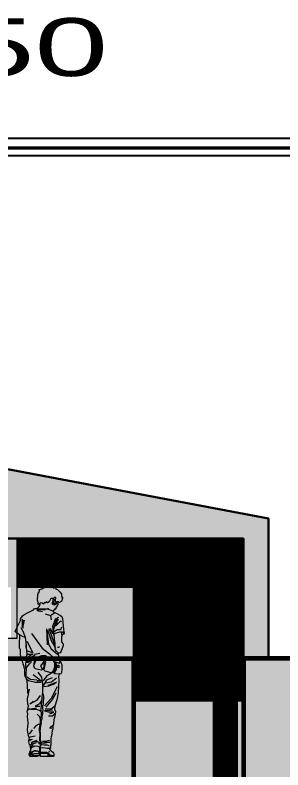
# Model space of a CAD drawing. Header units: millimetres. Extents: x 1555 to 3397, y 790 to 1592.
# Drawn here: x 1759.64 to 1762.32, y 808.36 to 815.91 of the extents above; entities that cross this region are included whole.
import ezdxf
from ezdxf.enums import TextEntityAlignment as Align

# ---------------------------------------------------------------- set-up
doc = ezdxf.new("R2010")
doc.units = ezdxf.units.MM
doc.layers.get('0').update_dxf_attribs({"lineweight": 5})
for name, color, linetype, lineweight in [('____', 7, 'Continuous', 9), ('MARCO DE MENBRETE', 252, 'Continuous', 25), ('MURO ELEV', 7, 'Continuous', 20), ('MURO ELEV 01', 251, 'Continuous', 30), ('MURO ELEV 02', 7, 'Continuous', 60), ('SOMBRA', 7, 'Continuous', 9), ('sombras', 250, 'Continuous', 0), ('Tex', 251, 'Continuous', 9), ('valoriza', 147, 'Continuous', 9)]:
    doc.layers.add(name, color=color, linetype=linetype, lineweight=lineweight)
doc.layers.add('LOGO', color=7, linetype='Continuous')
doc.layers.add('MARCO  LOGITO LM', color=7, linetype='Continuous', lineweight=25, true_color=0x5b584a)
doc.layers.add('RELLENO DE MURO CORTE', color=7, linetype='Continuous', lineweight=5, true_color=0x5b605f)
doc.styles.add('TEXTO AMBIENTES', font='', dxfattribs={"width": 1.75, "height": 0.2})
doc.styles.get('TEXTO AMBIENTES').set_extended_font_data('Gulim')
pattern_1 = [(90, (-0.170873, -2.846504), (-0.011, 7e-19), [])]

# ---------------------------------------------------------------- blocks, each defined once
blk = doc.blocks.new('jovenanaranjado')
at = {"true_color": 0x2d3339}
blk.add_hatch(color=250, dxfattribs=at).paths.add_polyline_path([(0.1496, 1.6013), (0.1568, 1.6057), (0.1532, 1.6122), (0.1532, 1.6208), (0.1482, 1.6323), (0.151, 1.6388), (0.1417, 1.641), (0.141, 1.6533), (0.1381, 1.659), (0.1417, 1.6706), (0.1309, 1.6706), (0.128, 1.6742), (0.1121, 1.6778), (0.1042, 1.6871), (0.0905, 1.6871), (0.0883, 1.6958), (0.0789, 1.6943), (0.0717, 1.6994), (0.0429, 1.6972), (0.0299, 1.6994), (0.0213, 1.6915), (0.0112, 1.6965), (0.0047, 1.6958), (-0.0032, 1.6843), (-0.009, 1.6871), (-0.0198, 1.6936), (-0.0263, 1.6843), (-0.0278, 1.6734), (-0.0443, 1.6698), (-0.0523, 1.6626), (-0.0638, 1.6504), (-0.0717, 1.6453), (-0.0717, 1.6367), (-0.084, 1.6309), (-0.084, 1.6186), (-0.0818, 1.6093), (-0.0869, 1.597), (-0.0948, 1.5905), (-0.0912, 1.5804), (-0.0905, 1.5675), (-0.0854, 1.5602), (-0.0898, 1.5581), (-0.0811, 1.5523), (-0.071, 1.5437), (-0.0638, 1.5401), (-0.0552, 1.5372), (-0.0479, 1.5415), (-0.0552, 1.5472), (-0.0341, 1.5472), (-0.0341, 1.5352), (-0.0272, 1.5232), (-0.0141, 1.5157), (-0.0061, 1.5232), (-0.0174, 1.5352), (-0.0221, 1.5472), (-0.0221, 1.5692), (-0.0261, 1.5812), (-0.0261, 1.5912), (-0.0161, 1.5932), (-0.0041, 1.5812), (0.0159, 1.5812), (0.0259, 1.5732), (0.0409, 1.5472), (0.0559, 1.5385), (0.0699, 1.5466), (0.0739, 1.5372), (0.0919, 1.5372), (0.0979, 1.5252), (0.1107, 1.536), (0.1287, 1.538), (0.1359, 1.5292), (0.1345, 1.5184), (0.1417, 1.5199), (0.151, 1.5235), (0.1496, 1.5321), (0.146, 1.5422), (0.1561, 1.5465), (0.1532, 1.5545), (0.1568, 1.5638), (0.1568, 1.579), (0.1568, 1.5891)])
at = {"true_color": 0xec9c5f}
h = blk.add_hatch(color=33, dxfattribs=at)
h.paths.add_polyline_path([(0.1345, 1.5184), (0.1359, 1.5292), (0.1287, 1.538), (0.1107, 1.536), (0.0979, 1.5252), (0.0919, 1.5372), (0.0739, 1.5372), (0.0699, 1.5466), (0.0559, 1.5385), (0.0409, 1.5472), (0.0259, 1.5732), (0.0159, 1.5812), (-0.0041, 1.5812), (-0.0161, 1.5932), (-0.0261, 1.5912), (-0.0261, 1.5812), (-0.0221, 1.5692), (-0.0221, 1.5472), (-0.0174, 1.5352), (-0.0061, 1.5232), (-0.0141, 1.5157), (-0.0272, 1.5232), (-0.0341, 1.5352), (-0.0341, 1.5472), (-0.0552, 1.5472), (-0.0479, 1.5415), (-0.0472, 1.5343), (-0.0458, 1.517), (-0.0429, 1.5119), (-0.0386, 1.5091), (-0.0306, 1.4961), (-0.0228, 1.4825), (-0.0155, 1.4744), (-0.0105, 1.4701), (-0.0076, 1.4651), (-0.0054, 1.4615), (-0.0011, 1.4586), (0.0025, 1.4579), (0.0054, 1.4535), (0.0539, 1.4752), (0.0879, 1.4752), (0.1519, 1.4752), (0.1677, 1.4768), (0.1597, 1.4802), (0.1496, 1.491), (0.1402, 1.5026)])
h.paths.add_polyline_path([(-0.0228, 1.4825), (-0.0306, 1.4961), (-0.0278, 1.4853), (-0.0249, 1.4766), (-0.0191, 1.4723), (-0.0155, 1.4744)], flags=17)
h = blk.add_hatch(color=30)
h.paths.add_polyline_path([(-0.0851, 1.2441), (-0.0923, 1.2441), (-0.1092, 1.2344), (-0.1027, 1.225), (-0.0923, 1.2178), (-0.0851, 1.2131)], flags=17)
h.paths.add_polyline_path([(0.3767, 1.261), (0.3637, 1.2884), (0.3486, 1.3223), (0.3284, 1.3612), (0.3263, 1.3771), (0.319, 1.3915), (0.3075, 1.4074), (0.2945, 1.4175), (0.2505, 1.4406), (0.1979, 1.4672), (0.1887, 1.4802), (0.1597, 1.4802), (0.1677, 1.4768), (0.1519, 1.4752), (0.0879, 1.4752), (0.0539, 1.4752), (0.0054, 1.4535), (0.0055, 1.4527), (0.0036, 1.4517), (-0.0296, 1.4344), (-0.0717, 1.4128), (-0.0865, 1.402), (-0.0934, 1.3811), (-0.0973, 1.3411), (-0.1045, 1.2718), (-0.1078, 1.2502), (-0.1092, 1.2344), (-0.0923, 1.2441), (-0.0621, 1.2441), (-0.0181, 1.2312), (-0.0091, 1.2245), (-0.0141, 1.1752), (-0.0184, 1.132), (-0.0205, 1.088), (-0.0234, 1.0685), (-0.0335, 1.0534), (-0.0494, 1.0375), (-0.0512, 1.0213), (-0.057, 0.9917), (-0.058, 0.9687), (-0.0634, 0.9557), (-0.0714, 0.951), (-0.0637, 0.9332), (-0.0481, 0.9392), (-0.0221, 0.9492), (-0.0041, 0.9492), (-0.0021, 0.9612), (0.0079, 0.9672), (0.0339, 0.9672), (0.0319, 0.9812), (0.0399, 0.9872), (0.0779, 1.0091), (0.1159, 1.0091), (0.1539, 0.9952), (0.1679, 0.9912), (0.1739, 0.9792), (0.1859, 0.9732), (0.2199, 0.9612), (0.2199, 0.9452), (0.2359, 0.9292), (0.2699, 0.8852), (0.2779, 0.8892), (0.2779, 0.9312), (0.2719, 0.9532), (0.2784, 0.9652), (0.2784, 0.9872), (0.2664, 1.008), (0.2606, 1.0144), (0.2606, 1.0245), (0.2657, 1.0267), (0.2707, 1.0923), (0.2686, 1.1067), (0.2707, 1.1125), (0.2799, 1.1932), (0.3059, 1.2009), (0.3327, 1.217), (0.34, 1.2214), (0.3601, 1.2351), (0.3738, 1.2437), (0.381, 1.2517)])
h = blk.add_hatch(color=33, dxfattribs=at)
h.paths.add_polyline_path([(-0.0141, 1.1752), (-0.0091, 1.2245), (-0.0181, 1.2312), (-0.0621, 1.2441), (-0.0851, 1.2441), (-0.0851, 1.2131), (-0.0844, 1.1925), (-0.084, 1.1478), (-0.0912, 1.1377), (-0.0984, 1.1287), (-0.0984, 1.1096), (-0.0941, 1.0912), (-0.0811, 1.0566), (-0.0725, 1.0379), (-0.0616, 1.0346), (-0.0494, 1.0375), (-0.0335, 1.0534), (-0.0234, 1.0685), (-0.0205, 1.088), (-0.0184, 1.132)])
h.paths.add_polyline_path([(0.3385, 1.0981), (0.3363, 1.1406), (0.3349, 1.1933), (0.3327, 1.217), (0.3059, 1.2009), (0.2799, 1.1932), (0.2707, 1.1125), (0.2729, 1.1183), (0.2736, 1.1075), (0.2707, 1.0923), (0.2657, 1.0267), (0.2664, 1.008), (0.2784, 0.9872), (0.2784, 0.9652), (0.2719, 0.9532), (0.2779, 0.9312), (0.2779, 0.8892), (0.2699, 0.8852), (0.2739, 0.8192), (0.2751, 0.7989), (0.2794, 0.8025), (0.2852, 0.8162), (0.2852, 0.8356), (0.2837, 0.8623), (0.2859, 0.8782), (0.2895, 0.8847), (0.2909, 0.8962), (0.2996, 0.9279), (0.3068, 0.9553), (0.3126, 0.9697), (0.3219, 0.9885), (0.327, 1.0202), (0.3284, 1.0483), (0.3284, 1.0707), (0.3335, 1.0779), (0.3371, 1.0873)])
at = {"true_color": 0x6f674d}
h = blk.add_hatch(color=37, dxfattribs=at)
h.paths.add_polyline_path([(-0.0221, 0.9492), (-0.0481, 0.9392), (-0.0637, 0.9332), (-0.0714, 0.951), (-0.0757, 0.9413), (-0.0854, 0.9196), (-0.0854, 0.8742), (-0.084, 0.8403), (-0.0775, 0.827), (-0.0685, 0.8255), (-0.058, 0.827), (-0.0141, 0.8312), (-0.0119, 0.8432), (-0.0281, 0.8712), (-0.0281, 0.9232)])
h.paths.add_polyline_path([(-0.0455, 0.9152), (-0.0421, 0.8912), (-0.0561, 0.8892), (-0.0561, 0.9132)], flags=16)
h.paths.add_polyline_path([(0.0899, 0.9552), (0.0935, 0.9506), (0.0865, 0.9627), (0.0865, 0.9805), (0.0859, 0.9792), (0.0699, 0.9792), (0.0399, 0.9872), (0.0319, 0.9812), (0.0339, 0.9672), (0.0079, 0.9672), (-0.0021, 0.9612), (-0.0041, 0.9492), (-0.0131, 0.9492), (-0.0131, 0.8952), (0.0039, 0.8472), (0.0219, 0.8368), (0.0819, 0.8552), (0.0979, 0.8712), (0.0899, 0.9052)])
h.paths.add_polyline_path([(0.1399, 0.9992), (0.1539, 0.9952), (0.1159, 1.0091), (0.0779, 1.0091), (0.0399, 0.9872), (0.0699, 0.9792), (0.0859, 0.9792), (0.0919, 0.9912)])
h.paths.add_polyline_path([(0.1739, 0.9792), (0.1679, 0.9912), (0.1399, 0.9992), (0.0919, 0.9912), (0.0865, 0.9805), (0.0865, 0.9627), (0.0935, 0.9506), (0.1279, 0.9072), (0.1071, 0.8712), (0.1199, 0.8638), (0.1819, 0.8792), (0.1946, 0.9012), (0.1879, 0.9532)])
h.paths.add_polyline_path([(0.0899, 0.9552), (0.0899, 0.9052), (0.0939, 0.8882), (0.1071, 0.8712), (0.1279, 0.9072)], flags=17)
h.paths.add_polyline_path([(-0.0131, 0.9332), (-0.0221, 0.8912), (-0.0117, 0.8732), (-0.0027, 0.8378), (0.0088, 0.8444), (0.0039, 0.8472), (-0.0131, 0.8952)])
h.paths.add_polyline_path([(-0.0221, 0.9492), (-0.0281, 0.9232), (-0.0281, 0.8712), (-0.0119, 0.8432), (-0.0141, 0.8312), (-0.0027, 0.8378), (-0.0117, 0.8732), (-0.0221, 0.8912), (-0.0195, 0.9032)])
h.paths.add_polyline_path([(-0.0131, 0.9492), (-0.0221, 0.9492), (-0.0195, 0.9032), (-0.0131, 0.9332)], flags=17)
h.paths.add_polyline_path([(-0.0455, 0.9152), (-0.0561, 0.9132), (-0.0561, 0.8892), (-0.0421, 0.8912)], flags=16)
at = {"true_color": 0x032049}
h = blk.add_hatch(color=158, dxfattribs=at)
h.paths.add_polyline_path([(0.2423, 0.1666), (0.2109, 0.1712), (0.2433, 0.1593)], flags=17)
h.paths.add_polyline_path([(0.2293, 0.0999), (0.1988, 0.1174), (0.229, 0.0952)], flags=17)
h.paths.add_polyline_path([(0.1283, 0.2823), (0.1229, 0.3064), (0.1161, 0.3335), (0.1211, 0.3508), (0.1136, 0.3695), (0.1114, 0.3825), (0.1092, 0.3987), (0.1031, 0.4229), (0.1031, 0.4452), (0.1011, 0.468), (0.1024, 0.4798), (0.1056, 0.4924), (0.1071, 0.5058), (0.0991, 0.513), (0.0973, 0.5271), (0.0955, 0.602), (0.1009, 0.6244), (0.1081, 0.6305), (0.1114, 0.6237), (0.1164, 0.5472), (0.1193, 0.5148), (0.1222, 0.5), (0.1237, 0.4798), (0.1244, 0.4542), (0.1222, 0.4362), (0.1215, 0.4023), (0.1294, 0.3796), (0.1294, 0.35), (0.1345, 0.3194), (0.1381, 0.3021), (0.1399, 0.2823), (0.1399, 0.2588), (0.1363, 0.2448), (0.1352, 0.217), (0.1381, 0.1799), (0.1377, 0.1604), (0.131, 0.1484), (0.1301, 0.1319), (0.1312, 0.1103), (0.133, 0.0959), (0.1365, 0.0959), (0.151, 0.1024), (0.1842, 0.1053), (0.1972, 0.0988), (0.2181, 0.0908), (0.2246, 0.0822), (0.2282, 0.0829), (0.229, 0.0952), (0.1988, 0.1174), (0.2293, 0.0999), (0.2304, 0.1168), (0.2376, 0.1218), (0.2441, 0.1471), (0.2433, 0.1593), (0.2109, 0.1712), (0.2423, 0.1666), (0.2412, 0.1738), (0.239, 0.1867), (0.2419, 0.1903), (0.2441, 0.1968), (0.2491, 0.2105), (0.2549, 0.2444), (0.257, 0.2704), (0.2527, 0.2963), (0.2513, 0.3389), (0.2549, 0.3699), (0.2578, 0.3987), (0.2556, 0.4319), (0.2599, 0.4434), (0.2498, 0.4867), (0.2491, 0.5069), (0.2542, 0.5256), (0.2578, 0.571), (0.2549, 0.6013), (0.2491, 0.6157), (0.2484, 0.6323), (0.2527, 0.6424), (0.2578, 0.7095), (0.2614, 0.7563), (0.2671, 0.7736), (0.2751, 0.7931), (0.2751, 0.7989), (0.2739, 0.8192), (0.2699, 0.8852), (0.2359, 0.9292), (0.2199, 0.9452), (0.2199, 0.9612), (0.1859, 0.9732), (0.1739, 0.9792), (0.1879, 0.9532), (0.1946, 0.9012), (0.1819, 0.8792), (0.1199, 0.8638), (0.1071, 0.8712), (0.0939, 0.8882), (0.0979, 0.8712), (0.0819, 0.8552), (0.0219, 0.8368), (0.0088, 0.8444), (-0.0141, 0.8312), (-0.058, 0.827), (-0.0541, 0.8003), (-0.0548, 0.7664), (-0.0534, 0.7059), (-0.0479, 0.6384), (-0.0357, 0.5663), (-0.0155, 0.5058), (-0.0123, 0.4737), (-0.0238, 0.4521), (-0.0234, 0.4423), (-0.0198, 0.4333), (-0.0187, 0.4243), (-0.0126, 0.3897), (-0.0072, 0.3717), (-0.0022, 0.3252), (0.0036, 0.3003), (0.0054, 0.279), (0.0115, 0.2567), (0.0169, 0.2087), (0.022, 0.1965), (0.0227, 0.1766), (0.0227, 0.1377), (0.0245, 0.1208), (0.0272, 0.1098), (0.0272, 0.1018), (0.0297, 0.0978), (0.0272, 0.0817), (0.0404, 0.0818), (0.0573, 0.0808), (0.0797, 0.0829), (0.1035, 0.0872), (0.1294, 0.0851), (0.1312, 0.0912), (0.1233, 0.1157), (0.1204, 0.1164), (0.1179, 0.1301), (0.1211, 0.1446), (0.1251, 0.1575), (0.1291, 0.1669), (0.1258, 0.1752), (0.1258, 0.195), (0.1258, 0.243), (0.1294, 0.2498)])
at = {"true_color": 0x6f674d}
h = blk.add_hatch(color=37, dxfattribs=at)
h.paths.add_polyline_path([(0.1287, 0.036), (0.1114, 0.0339), (0.0638, 0.0339), (0.053, 0.0339), (0.0544, 0.0065), (0.0573, 0), (0.1262, 0), (0.1287, 0.0036)], flags=17)
h.paths.add_polyline_path([(0.1283, 0.0634), (0.1276, 0.0826), (0.1294, 0.0851), (0.1035, 0.0872), (0.0797, 0.0829), (0.0573, 0.0808), (0.0404, 0.0818), (0.0364, 0.0735), (0.0209, 0.0591), (0.0047, 0.0443), (-0.0043, 0.0342), (-0.0072, 0.0283), (-0.0072, 0.0188), (-0.0072, 0.0103), (-0.0065, 0.0068), (-0.0054, 0.0036), (0, 0), (0.0184, 0), (0.0364, 0.0087), (0.053, 0.0339), (0.0638, 0.0339), (0.1114, 0.0339), (0.1287, 0.036), (0.1262, 0.0397), (0.1276, 0.0487)])
h.paths.add_polyline_path([(0.053, 0.0339), (0.0364, 0.0087), (0.0184, 0), (0.0573, 0), (0.0544, 0.0065)], flags=17)
h.paths.add_polyline_path([(0.1893, 0.0303), (0.1727, 0.0303), (0.1482, 0.0303), (0.141, 0.0252), (0.1373, 0.0209), (0.1373, 0.0144), (0.1402, 0.0065), (0.1474, 0.0072), (0.1849, 0.0072), (0.208, 0.0079), (0.2015, 0.0195)])
h.paths.add_polyline_path([(0.1968, 0.0498), (0.1778, 0.0533), (0.1573, 0.0508), (0.1433, 0.0468), (0.1377, 0.0389), (0.1373, 0.0274), (0.1373, 0.0209), (0.141, 0.0252), (0.1482, 0.0303), (0.1727, 0.0303), (0.1893, 0.0303), (0.2015, 0.0195), (0.208, 0.0079), (0.2094, 0.0231), (0.2113, 0.0328), (0.2127, 0.0373), (0.2098, 0.0423)])
h.paths.add_polyline_path([(0.2246, 0.0822), (0.2181, 0.0908), (0.1972, 0.0988), (0.1842, 0.1053), (0.151, 0.1024), (0.1365, 0.0959), (0.1366, 0.0945), (0.1366, 0.0844), (0.1366, 0.0699), (0.1381, 0.0505), (0.1547, 0.0548), (0.1727, 0.0577), (0.1921, 0.0562), (0.2094, 0.049), (0.221, 0.0397), (0.2325, 0.0245), (0.2376, 0.0151), (0.241, 0.0238), (0.239, 0.036), (0.2347, 0.0433), (0.2253, 0.0598)])
h.paths.add_polyline_path([(0.2239, 0.0173), (0.2159, 0.026), (0.212, 0.0351), (0.2113, 0.0328), (0.2094, 0.0231), (0.208, 0.0079), (0.1849, 0.0072), (0.1474, 0.0072), (0.1597, 0), (0.2332, 0), (0.2347, 0.0036)])
h.paths.add_polyline_path([(0.221, 0.0397), (0.2094, 0.049), (0.1921, 0.0562), (0.1727, 0.0577), (0.1547, 0.0548), (0.1381, 0.0505), (0.1377, 0.0389), (0.1433, 0.0468), (0.1573, 0.0508), (0.1778, 0.0533), (0.1968, 0.0498), (0.2098, 0.0423), (0.2127, 0.0373), (0.212, 0.0351), (0.2159, 0.026), (0.2239, 0.0173), (0.2347, 0.0036), (0.2361, 0.0072), (0.2376, 0.0151), (0.2325, 0.0245)])
at = {"layer": '____', "color": 7, "linetype": 'Continuous'}
for p, q in [((-0.0523, 1.6626), (-0.0638, 1.6504)), ((-0.0443, 1.6698), (-0.0523, 1.6626)), ((-0.0278, 1.6734), (-0.0443, 1.6698)), ((-0.0263, 1.6843), (-0.0278, 1.6734)), ((-0.0198, 1.6936), (-0.0263, 1.6843)), ((-0.009, 1.6871), (-0.0198, 1.6936)), ((-0.0032, 1.6843), (-0.009, 1.6871)), ((0.0047, 1.6958), (-0.0032, 1.6843)), ((0.0112, 1.6965), (0.0047, 1.6958)), ((0.0213, 1.6915), (0.0112, 1.6965)), ((0.0299, 1.6994), (0.0213, 1.6915)), ((0.0429, 1.6972), (0.0299, 1.6994)), ((0.0717, 1.6994), (0.0429, 1.6972)), ((0.0789, 1.6943), (0.0717, 1.6994)), ((0.0883, 1.6958), (0.0789, 1.6943)), ((0.0905, 1.6871), (0.0883, 1.6958)), ((0.1042, 1.6871), (0.0905, 1.6871)), ((0.1121, 1.6778), (0.1042, 1.6871)), ((0.128, 1.6742), (0.1121, 1.6778)), ((0.1309, 1.6706), (0.128, 1.6742)), ((0.1417, 1.6706), (0.1309, 1.6706)), ((0.1381, 1.659), (0.1417, 1.6706)), ((-0.0869, 1.597), (-0.0948, 1.5905)), ((-0.0948, 1.5905), (-0.0912, 1.5804)), ((-0.0818, 1.6093), (-0.0869, 1.597)), ((-0.0717, 1.6367), (-0.084, 1.6309)), ((-0.084, 1.6309), (-0.084, 1.6186)), ((-0.084, 1.6186), (-0.0818, 1.6093)), ((-0.0638, 1.6504), (-0.0717, 1.6453)), ((-0.0717, 1.6453), (-0.0717, 1.6367)), ((-0.0261, 1.5912), (-0.0161, 1.5932)), ((-0.0261, 1.5812), (-0.0261, 1.5912)), ((-0.0161, 1.5932), (-0.0041, 1.5812)), ((0.141, 1.6533), (0.1381, 1.659)), ((0.1417, 1.641), (0.141, 1.6533)), ((0.151, 1.6388), (0.1417, 1.641)), ((0.1482, 1.6323), (0.151, 1.6388)), ((0.1532, 1.6208), (0.1482, 1.6323)), ((0.1496, 1.6013), (0.1568, 1.6057)), ((0.1568, 1.5891), (0.1496, 1.6013)), ((0.1532, 1.6122), (0.1532, 1.6208)), ((0.1568, 1.6057), (0.1532, 1.6122)), ((0.1568, 1.579), (0.1568, 1.5891)), ((-0.0912, 1.5804), (-0.0905, 1.5675)), ((-0.0905, 1.5675), (-0.0854, 1.5602)), ((-0.0854, 1.5602), (-0.0898, 1.5581)), ((-0.0898, 1.5581), (-0.0811, 1.5523)), ((-0.0811, 1.5523), (-0.071, 1.5437)), ((-0.071, 1.5437), (-0.0638, 1.5401)), ((-0.0638, 1.5401), (-0.0552, 1.5372)), ((-0.0479, 1.5415), (-0.0552, 1.5472)), ((-0.0552, 1.5472), (-0.0341, 1.5472)), ((-0.0552, 1.5372), (-0.0479, 1.5415)), ((-0.0479, 1.5415), (-0.0472, 1.5343)), ((-0.0472, 1.5343), (-0.0458, 1.517)), ((-0.0458, 1.517), (-0.0429, 1.5119)), ((-0.0429, 1.5119), (-0.0386, 1.5091)), ((-0.0341, 1.5472), (-0.0341, 1.5352)), ((-0.0341, 1.5352), (-0.0272, 1.5232)), ((-0.0272, 1.5232), (-0.0141, 1.5157)), ((-0.0221, 1.5692), (-0.0261, 1.5812)), ((-0.0221, 1.5472), (-0.0221, 1.5692)), ((-0.0174, 1.5352), (-0.0221, 1.5472)), ((-0.0061, 1.5232), (-0.0174, 1.5352)), ((-0.0081, 1.5632), (-0.0161, 1.5752)), ((-0.0141, 1.5157), (-0.0061, 1.5232)), ((-0.0041, 1.5492), (-0.0081, 1.5632)), ((-0.0041, 1.5812), (0.0051, 1.5652)), ((-0.0041, 1.5812), (0.0159, 1.5812)), ((-0.0041, 1.5372), (-0.0041, 1.5492)), ((-0.0021, 1.5292), (-0.0041, 1.5372)), ((0.0079, 1.5252), (-0.0021, 1.5292)), ((0.0051, 1.5652), (0.0051, 1.5492)), ((0.0051, 1.5492), (0.0132, 1.5352)), ((0.0132, 1.5352), (0.0079, 1.5252)), ((0.0159, 1.5812), (0.0259, 1.5732)), ((0.0259, 1.5732), (0.0409, 1.5472)), ((0.0409, 1.5472), (0.0559, 1.5385)), ((0.0559, 1.5385), (0.0699, 1.5466)), ((0.0699, 1.5466), (0.0739, 1.5372)), ((0.0739, 1.5372), (0.0919, 1.5372)), ((0.0919, 1.5372), (0.0979, 1.5252)), ((0.0979, 1.5252), (0.1107, 1.536)), ((0.1107, 1.536), (0.1287, 1.538)), ((0.1287, 1.538), (0.1359, 1.5292)), ((0.1359, 1.5292), (0.1345, 1.5184)), ((0.1345, 1.5184), (0.1417, 1.5199)), ((0.1402, 1.5026), (0.1345, 1.5184)), ((0.1417, 1.5199), (0.151, 1.5235)), ((0.146, 1.5422), (0.1561, 1.5465)), ((0.1496, 1.5321), (0.146, 1.5422)), ((0.151, 1.5235), (0.1496, 1.5321)), ((0.1532, 1.5545), (0.1568, 1.5638)), ((0.1561, 1.5465), (0.1532, 1.5545)), ((0.1568, 1.5638), (0.1568, 1.579)), ((-0.0296, 1.4344), (-0.0717, 1.4128)), ((-0.0386, 1.5091), (-0.0306, 1.4961)), ((-0.0306, 1.4961), (-0.0278, 1.4853)), ((-0.0306, 1.4961), (-0.0228, 1.4825)), ((0.0036, 1.4517), (-0.0296, 1.4344)), ((-0.0278, 1.4853), (-0.0249, 1.4766)), ((-0.0249, 1.4766), (-0.0191, 1.4723)), ((-0.0228, 1.4825), (-0.0155, 1.4744)), ((-0.0191, 1.4723), (-0.0155, 1.4744)), ((-0.0155, 1.4744), (-0.0105, 1.4701)), ((-0.0141, 1.4352), (0.0199, 1.4156)), ((-0.0105, 1.4701), (-0.0076, 1.4651)), ((-0.0076, 1.4651), (-0.0054, 1.4615)), ((-0.0054, 1.4615), (-0.0011, 1.4586)), ((-0.0011, 1.4586), (0.0025, 1.4579)), ((0.0025, 1.4579), (0.0054, 1.4535)), ((0.0055, 1.4527), (0.0036, 1.4517)), ((0.0054, 1.4535), (0.0539, 1.4752)), ((0.0054, 1.4535), (0.0055, 1.4527)), ((0.0519, 1.4852), (0.0539, 1.4752)), ((0.0539, 1.4752), (0.0879, 1.4752)), ((0.0819, 1.4644), (0.1639, 1.4692)), ((0.0879, 1.4752), (0.1519, 1.4752)), ((0.1459, 1.4588), (0.1059, 1.4512)), ((0.1496, 1.491), (0.1402, 1.5026)), ((0.1639, 1.4692), (0.1459, 1.4588)), ((0.1597, 1.4802), (0.1496, 1.491)), ((0.1519, 1.4752), (0.1742, 1.4775)), ((0.1887, 1.4802), (0.1597, 1.4802)), ((0.1597, 1.4802), (0.1677, 1.4768)), ((0.1979, 1.4672), (0.1887, 1.4802)), ((0.2505, 1.4406), (0.1979, 1.4672)), ((0.2945, 1.4175), (0.2505, 1.4406)), ((-0.0934, 1.3811), (-0.0973, 1.3411)), ((-0.0865, 1.402), (-0.0934, 1.3811)), ((-0.0717, 1.4128), (-0.0865, 1.402)), ((-0.0521, 1.3912), (-0.0381, 1.3831)), ((-0.0221, 1.324), (-0.0516, 1.3752)), ((-0.0381, 1.3831), (-0.0201, 1.3392)), ((-0.0213, 1.3812), (0.0099, 1.2912)), ((0.0279, 1.4112), (0.0199, 1.3692)), ((0.0819, 1.4292), (0.0279, 1.4112)), ((0.2899, 1.3652), (0.3059, 1.3052)), ((0.3075, 1.4074), (0.2945, 1.4175)), ((0.3059, 1.3652), (0.3119, 1.3732)), ((0.3059, 1.3652), (0.3059, 1.3272)), ((0.319, 1.3915), (0.3075, 1.4074)), ((0.3119, 1.3732), (0.3119, 1.3452)), ((0.3263, 1.3771), (0.319, 1.3915)), ((0.3284, 1.3612), (0.3263, 1.3771)), ((0.3486, 1.3223), (0.3284, 1.3612)), ((-0.0973, 1.3411), (-0.1045, 1.2718)), ((-0.0841, 1.3492), (-0.0741, 1.3552)), ((-0.0821, 1.2952), (-0.0741, 1.2672)), ((-0.0741, 1.3552), (-0.0241, 1.3052)), ((-0.0241, 1.3052), (-0.0414, 1.3352)), ((-0.0414, 1.3352), (-0.0221, 1.324)), ((-0.0201, 1.3392), (-0.0021, 1.2672)), ((0.0051, 1.3052), (0.0051, 1.2272)), ((0.3239, 1.2912), (0.3031, 1.2552)), ((0.3059, 1.3052), (0.3059, 1.2832)), ((0.3119, 1.3452), (0.3119, 1.2912)), ((0.3637, 1.2884), (0.3486, 1.3223)), ((0.3767, 1.261), (0.3637, 1.2884)), ((-0.1078, 1.2502), (-0.1092, 1.2344)), ((-0.1092, 1.2344), (-0.0923, 1.2441)), ((-0.1092, 1.2344), (-0.1027, 1.225)), ((-0.1045, 1.2718), (-0.1078, 1.2502)), ((-0.1027, 1.225), (-0.0923, 1.2178)), ((-0.0923, 1.2441), (-0.0621, 1.2441)), ((-0.0923, 1.2178), (-0.0851, 1.2131)), ((-0.0851, 1.2131), (-0.0851, 1.2441)), ((-0.0851, 1.2131), (-0.0844, 1.1925)), ((-0.0741, 1.2672), (-0.0401, 1.2672)), ((-0.0621, 1.2441), (-0.0181, 1.2312)), ((-0.0401, 1.2672), (-0.0081, 1.2487)), ((-0.0181, 1.2312), (-0.0021, 1.2192)), ((-0.0141, 1.1752), (-0.0091, 1.2245)), ((0.0439, 1.2812), (-0.0121, 1.1232)), ((-0.0021, 1.2672), (-0.0021, 1.2192)), ((0.0051, 1.2272), (0.0259, 1.2812)), ((0.0559, 1.2672), (0.0219, 1.1612)), ((0.0679, 1.2792), (0.0459, 1.1232)), ((0.0679, 1.2792), (0.0599, 1.1192)), ((0.2159, 1.2312), (0.1099, 1.0832)), ((0.3031, 1.2552), (0.2799, 1.1932)), ((0.3327, 1.217), (0.3059, 1.2009)), ((0.3327, 1.217), (0.34, 1.2214)), ((0.3349, 1.1933), (0.3327, 1.217)), ((0.34, 1.2214), (0.3601, 1.2351)), ((0.3601, 1.2351), (0.3738, 1.2437)), ((0.3738, 1.2437), (0.381, 1.2517)), ((0.381, 1.2517), (0.3767, 1.261)), ((-0.0912, 1.1377), (-0.0984, 1.1287)), ((-0.084, 1.1478), (-0.0912, 1.1377)), ((-0.0844, 1.1925), (-0.084, 1.1478)), ((0.0219, 1.1612), (-0.0213, 1.0832)), ((-0.0184, 1.132), (-0.0141, 1.1752)), ((0.2639, 1.1552), (0.2039, 1.0392)), ((0.2799, 1.1932), (0.2707, 1.1125)), ((0.3059, 1.2009), (0.2799, 1.1932)), ((0.3363, 1.1406), (0.3349, 1.1933)), ((0.3385, 1.0981), (0.3363, 1.1406)), ((-0.0984, 1.1287), (-0.0984, 1.1096)), ((-0.0984, 1.1096), (-0.0941, 1.0912)), ((-0.0941, 1.0912), (-0.0811, 1.0566)), ((-0.0631, 1.0981), (-0.0544, 1.0916)), ((-0.0544, 1.0916), (-0.0436, 1.0909)), ((0.0193, 1.0772), (-0.0421, 1.0232)), ((-0.0335, 1.0534), (-0.0234, 1.0685)), ((-0.0234, 1.0685), (-0.0205, 1.088)), ((-0.0205, 1.088), (-0.0184, 1.132)), ((0.0459, 1.1232), (0.0193, 1.0772)), ((0.1099, 1.0832), (0.0379, 1.0292)), ((0.2039, 1.0392), (0.2682, 1.0595)), ((0.2707, 1.0923), (0.2657, 1.0267)), ((0.2686, 1.1067), (0.2729, 1.1183)), ((0.2707, 1.0923), (0.2686, 1.1067)), ((0.2736, 1.1075), (0.2707, 1.0923)), ((0.2729, 1.1183), (0.2736, 1.1075)), ((0.2736, 1.1075), (0.2736, 1.1075)), ((0.3284, 1.0707), (0.3335, 1.0779)), ((0.3284, 1.0483), (0.3284, 1.0707)), ((0.3335, 1.0779), (0.3371, 1.0873)), ((0.3371, 1.0873), (0.3385, 1.0981)), ((-0.0811, 1.0566), (-0.0725, 1.0379)), ((-0.0725, 1.0379), (-0.0616, 1.0346)), ((-0.0616, 1.0346), (-0.0494, 1.0375)), ((-0.057, 0.9917), (-0.058, 0.9687)), ((-0.0512, 1.0213), (-0.057, 0.9917)), ((-0.0494, 1.0375), (-0.0512, 1.0213)), ((-0.0494, 1.0375), (-0.0335, 1.0534)), ((0.0379, 1.0292), (-0.0081, 0.9832)), ((0.0399, 0.9872), (0.0319, 0.9812)), ((0.0399, 0.9872), (0.0779, 1.0091)), ((0.0699, 0.9792), (0.0399, 0.9872)), ((0.0779, 1.0091), (0.1159, 1.0091)), ((0.0919, 0.9912), (0.0859, 0.9792)), ((0.1399, 0.9992), (0.0919, 0.9912)), ((0.1159, 1.0091), (0.1539, 0.9952)), ((0.1859, 1.0256), (0.1339, 1.0352)), ((0.1679, 0.9912), (0.1399, 0.9992)), ((0.1739, 0.9792), (0.1679, 0.9912)), ((0.1799, 1.0152), (0.2319, 0.9852)), ((0.2632, 1.0256), (0.2019, 1.0256)), ((0.2599, 0.9932), (0.2159, 1.0186)), ((0.2319, 0.9852), (0.2599, 0.9852)), ((0.2599, 0.9852), (0.2599, 0.9932)), ((0.2606, 1.0245), (0.2657, 1.0267)), ((0.2606, 1.0144), (0.2606, 1.0245)), ((0.2606, 1.0245), (0.2606, 1.0245)), ((0.2664, 1.008), (0.2606, 1.0144)), ((0.2657, 1.0267), (0.2664, 1.008)), ((0.2664, 1.008), (0.2784, 0.9872)), ((0.2784, 0.9872), (0.2784, 0.9652)), ((0.3126, 0.9697), (0.3219, 0.9885)), ((0.3219, 0.9885), (0.327, 1.0202)), ((0.327, 1.0202), (0.3284, 1.0483)), ((-0.0757, 0.9413), (-0.0854, 0.9196)), ((-0.0854, 0.9196), (-0.0854, 0.8742)), ((-0.0714, 0.951), (-0.0757, 0.9413)), ((-0.0634, 0.9557), (-0.0714, 0.951)), ((-0.0637, 0.9332), (-0.0714, 0.951)), ((-0.0481, 0.9392), (-0.0637, 0.9332)), ((-0.058, 0.9687), (-0.0634, 0.9557)), ((-0.0455, 0.9152), (-0.0561, 0.9132)), ((-0.0561, 0.9132), (-0.0561, 0.8892)), ((-0.0221, 0.9492), (-0.0481, 0.9392)), ((-0.0421, 0.8912), (-0.0455, 0.9152)), ((-0.0221, 0.9492), (-0.0281, 0.9232)), ((-0.0281, 0.9232), (-0.0281, 0.8712)), ((-0.0041, 0.9492), (-0.0221, 0.9492)), ((-0.0221, 0.9492), (-0.0195, 0.9032)), ((-0.0131, 0.9332), (-0.0221, 0.8912)), ((-0.0131, 0.9492), (-0.0131, 0.8952)), ((-0.0021, 0.9612), (-0.0041, 0.9492)), ((0.0079, 0.9672), (-0.0021, 0.9612)), ((0.0339, 0.9672), (0.0079, 0.9672)), ((0.0319, 0.9812), (0.0339, 0.9672)), ((0.0859, 0.9792), (0.0699, 0.9792)), ((0.0839, 0.9612), (0.0758, 0.9472)), ((0.0758, 0.9472), (0.0899, 0.8832)), ((0.0865, 0.9627), (0.0865, 0.9805)), ((0.0935, 0.9506), (0.0865, 0.9627)), ((0.0899, 0.9052), (0.0899, 0.9552)), ((0.0899, 0.9552), (0.1279, 0.9072)), ((0.1279, 0.9072), (0.1071, 0.8712)), ((0.1559, 0.9792), (0.1779, 0.9572)), ((0.1859, 0.9732), (0.1739, 0.9792)), ((0.1879, 0.9532), (0.1739, 0.9792)), ((0.1779, 0.9572), (0.1931, 0.9132)), ((0.2199, 0.9612), (0.1859, 0.9732)), ((0.1946, 0.9012), (0.1879, 0.9532)), ((0.2199, 0.9452), (0.2199, 0.9612)), ((0.2359, 0.9292), (0.2199, 0.9452)), ((0.2279, 0.9752), (0.2459, 0.9572)), ((0.2519, 0.9449), (0.2341, 0.9552)), ((0.2699, 0.8852), (0.2359, 0.9292)), ((0.2459, 0.9572), (0.2671, 0.9449)), ((0.2671, 0.9449), (0.2519, 0.9449)), ((0.2784, 0.9652), (0.2719, 0.9532)), ((0.2719, 0.9532), (0.2779, 0.9312)), ((0.2779, 0.9312), (0.2779, 0.8892)), ((0.2909, 0.8962), (0.2996, 0.9279)), ((0.2996, 0.9279), (0.3068, 0.9553)), ((0.3068, 0.9553), (0.3126, 0.9697)), ((-0.0854, 0.8742), (-0.084, 0.8403)), ((-0.084, 0.8403), (-0.0775, 0.827)), ((-0.0141, 0.8312), (-0.058, 0.827)), ((-0.0561, 0.8892), (-0.0421, 0.8912)), ((-0.0281, 0.8712), (-0.0119, 0.8432)), ((-0.0221, 0.8912), (-0.0117, 0.8732)), ((-0.0141, 0.8312), (0.0088, 0.8444)), ((-0.0119, 0.8432), (-0.0141, 0.8312)), ((-0.0131, 0.8952), (0.0039, 0.8472)), ((-0.0117, 0.8732), (-0.0027, 0.8378)), ((0.0039, 0.8472), (0.0219, 0.8368)), ((0.0099, 0.8378), (0.0639, 0.8066)), ((0.0219, 0.8368), (0.0819, 0.8552)), ((0.0819, 0.8552), (0.0979, 0.8712)), ((0.0979, 0.8712), (0.0899, 0.9052)), ((0.0899, 0.8832), (0.0935, 0.8668)), ((0.1071, 0.8712), (0.0939, 0.8882)), ((0.1071, 0.8712), (0.1199, 0.8638)), ((0.1539, 0.8432), (0.1179, 0.7952)), ((0.1199, 0.8638), (0.1819, 0.8792)), ((0.1819, 0.8792), (0.1946, 0.9012)), ((0.2779, 0.8892), (0.2699, 0.8852)), ((0.2699, 0.8852), (0.2739, 0.8192)), ((0.2837, 0.8623), (0.2859, 0.8782)), ((0.2852, 0.8356), (0.2837, 0.8623)), ((0.2852, 0.8162), (0.2852, 0.8356)), ((0.2859, 0.8782), (0.2895, 0.8847)), ((0.2895, 0.8847), (0.2909, 0.8962)), ((-0.0775, 0.827), (-0.0685, 0.8255)), ((-0.0685, 0.8255), (-0.058, 0.827)), ((-0.058, 0.827), (-0.0541, 0.8003)), ((-0.0541, 0.8003), (-0.0548, 0.7664)), ((-0.0548, 0.7664), (-0.0534, 0.7059)), ((-0.0341, 0.7852), (0.0159, 0.7452)), ((0.0099, 0.7872), (0.0679, 0.7652)), ((0.0639, 0.8066), (0.1019, 0.7572)), ((0.0679, 0.7652), (0.0968, 0.7152)), ((0.1179, 0.7952), (0.1059, 0.7292)), ((0.1179, 0.7572), (0.1599, 0.7572)), ((0.1319, 0.7652), (0.2019, 0.8192)), ((0.1599, 0.7572), (0.1319, 0.7652)), ((0.1639, 0.7632), (0.2259, 0.7712)), ((0.1759, 0.7412), (0.2479, 0.7592)), ((0.2259, 0.7712), (0.2651, 0.7938)), ((0.2479, 0.7592), (0.2671, 0.7736)), ((0.2578, 0.7095), (0.2614, 0.7563)), ((0.2614, 0.7563), (0.2671, 0.7736)), ((0.2671, 0.7736), (0.2751, 0.7931)), ((0.2739, 0.8192), (0.2751, 0.7989)), ((0.2751, 0.7989), (0.2794, 0.8025)), ((0.2751, 0.7931), (0.2751, 0.7989)), ((0.2794, 0.8025), (0.2852, 0.8162)), ((-0.0534, 0.7059), (-0.0479, 0.6384)), ((-0.0381, 0.6972), (0.0199, 0.5812)), ((0.0519, 0.7152), (-0.0321, 0.7452)), ((-0.0321, 0.7452), (-0.0101, 0.7232)), ((-0.0101, 0.7232), (0.0459, 0.7032)), ((0.0159, 0.7452), (0.0739, 0.7332)), ((0.0459, 0.7032), (0.0899, 0.6972)), ((0.0739, 0.7332), (0.0859, 0.7332)), ((0.0968, 0.7152), (0.1059, 0.6892)), ((0.1059, 0.7292), (0.1059, 0.6652)), ((0.1219, 0.7412), (0.1759, 0.7412)), ((0.2527, 0.6424), (0.2578, 0.7095)), ((-0.0479, 0.6384), (-0.0357, 0.5663)), ((-0.0261, 0.6332), (0.0085, 0.5732)), ((0.0955, 0.602), (0.1009, 0.6244)), ((0.1009, 0.6244), (0.1081, 0.6305)), ((0.1059, 0.6652), (0.1081, 0.6305)), ((0.1081, 0.6305), (0.1114, 0.6237)), ((0.1114, 0.6237), (0.1164, 0.5472)), ((0.1299, 0.6112), (0.1679, 0.5612)), ((0.2484, 0.6323), (0.2359, 0.6732)), ((0.2484, 0.6323), (0.2527, 0.6424)), ((0.2491, 0.6157), (0.2484, 0.6323)), ((0.2549, 0.6013), (0.2491, 0.6157)), ((-0.0357, 0.5663), (-0.0155, 0.5058)), ((0.0085, 0.5732), (0.0739, 0.4952)), ((0.0199, 0.5812), (0.0859, 0.5092)), ((0.0973, 0.5271), (0.0955, 0.602)), ((0.1151, 0.5672), (0.1382, 0.5272)), ((0.1164, 0.5472), (0.1193, 0.5148)), ((0.1679, 0.5612), (0.2339, 0.5231)), ((0.2339, 0.5231), (0.2018, 0.5552)), ((0.2542, 0.5256), (0.2578, 0.571)), ((0.2578, 0.571), (0.2549, 0.6013)), ((-0.0123, 0.4737), (-0.0238, 0.4521)), ((-0.0155, 0.5058), (-0.0123, 0.4737)), ((-0.0155, 0.5058), (0.0219, 0.4752)), ((0.0079, 0.4652), (0.0639, 0.4592)), ((0.0219, 0.4752), (0.0819, 0.4752)), ((0.0859, 0.4592), (0.0499, 0.4492)), ((0.0639, 0.4592), (0.0859, 0.4592)), ((0.0991, 0.513), (0.0973, 0.5271)), ((0.1071, 0.5058), (0.0991, 0.513)), ((0.1011, 0.468), (0.1024, 0.4798)), ((0.1031, 0.4452), (0.1011, 0.468)), ((0.1024, 0.4798), (0.1056, 0.4924)), ((0.1056, 0.4924), (0.1071, 0.5058)), ((0.1193, 0.5148), (0.1222, 0.5)), ((0.1222, 0.5), (0.1237, 0.4798)), ((0.1244, 0.4542), (0.1222, 0.4362)), ((0.1237, 0.4798), (0.1244, 0.4542)), ((0.1359, 0.4652), (0.1244, 0.4542)), ((0.1798, 0.5032), (0.1339, 0.5032)), ((0.1739, 0.4732), (0.1359, 0.4652)), ((0.1382, 0.5272), (0.1798, 0.5032)), ((0.1679, 0.4852), (0.2259, 0.4732)), ((0.2259, 0.4732), (0.1739, 0.4732)), ((0.2339, 0.4772), (0.2549, 0.465)), ((0.2491, 0.5069), (0.2542, 0.5256)), ((0.2498, 0.4867), (0.2491, 0.5069)), ((0.2599, 0.4434), (0.2498, 0.4867)), ((-0.0238, 0.4521), (-0.0234, 0.4423)), ((-0.0234, 0.4423), (-0.0198, 0.4333)), ((-0.0198, 0.4333), (-0.0187, 0.4243)), ((-0.0198, 0.4333), (0.0083, 0.4052)), ((-0.0187, 0.4243), (-0.0126, 0.3897)), ((-0.0126, 0.3897), (-0.0072, 0.3717)), ((0.0139, 0.44), (-0.0041, 0.44)), ((-0.0041, 0.44), (0.0359, 0.4252)), ((0.0499, 0.4492), (-0.0021, 0.4492)), ((-0.0021, 0.4492), (0.0139, 0.44)), ((0.0083, 0.4052), (0.0459, 0.4052)), ((0.1031, 0.4229), (0.1031, 0.4452)), ((0.1092, 0.3987), (0.1031, 0.4229)), ((0.1114, 0.3825), (0.1092, 0.3987)), ((0.1136, 0.3695), (0.1114, 0.3825)), ((0.1222, 0.4362), (0.1215, 0.4023)), ((0.1215, 0.4023), (0.1294, 0.3796)), ((0.1294, 0.3796), (0.1357, 0.3987)), ((0.1294, 0.3796), (0.1294, 0.35)), ((0.1357, 0.3987), (0.1622, 0.4252)), ((0.2549, 0.3699), (0.2578, 0.3987)), ((0.2556, 0.4319), (0.2599, 0.4434)), ((0.2578, 0.3987), (0.2556, 0.4319)), ((-0.0072, 0.3717), (-0.0022, 0.3252)), ((-0.0022, 0.3252), (0.0036, 0.3003)), ((0.0007, 0.3127), (0.0319, 0.2947)), ((0.1211, 0.3508), (0.1136, 0.3695)), ((0.1161, 0.3335), (0.1211, 0.3508)), ((0.1229, 0.3064), (0.1161, 0.3335)), ((0.1283, 0.2823), (0.1229, 0.3064)), ((0.1294, 0.35), (0.1345, 0.3194)), ((0.1345, 0.3194), (0.1381, 0.3021)), ((0.1381, 0.3021), (0.1399, 0.2823)), ((0.1446, 0.3232), (0.1739, 0.3063)), ((0.1739, 0.3063), (0.199, 0.2812)), ((0.2513, 0.3389), (0.2549, 0.3699)), ((0.2527, 0.2963), (0.2513, 0.3389)), ((0.0036, 0.3003), (0.0054, 0.279)), ((0.0054, 0.279), (0.0115, 0.2567)), ((0.0115, 0.2567), (0.0169, 0.2087)), ((0.0319, 0.2947), (0.0139, 0.2843)), ((0.0139, 0.2843), (0.0379, 0.2843)), ((0.1258, 0.243), (0.1294, 0.2498)), ((0.1258, 0.195), (0.1258, 0.243)), ((0.1294, 0.2498), (0.1283, 0.2823)), ((0.1363, 0.2448), (0.1352, 0.217)), ((0.1399, 0.2588), (0.1363, 0.2448)), ((0.1399, 0.2823), (0.1399, 0.2588)), ((0.2099, 0.2692), (0.2419, 0.2232)), ((0.2491, 0.2105), (0.2549, 0.2444)), ((0.257, 0.2704), (0.2527, 0.2963)), ((0.2549, 0.2444), (0.257, 0.2704)), ((0.0169, 0.2087), (0.022, 0.1965)), ((0.022, 0.1965), (0.0227, 0.1766)), ((0.0227, 0.1766), (0.0227, 0.1377)), ((0.0359, 0.1612), (0.0779, 0.1512)), ((0.1079, 0.1512), (0.0719, 0.1432)), ((0.0779, 0.1512), (0.1079, 0.1512)), ((0.1211, 0.1446), (0.1251, 0.1575)), ((0.1251, 0.1575), (0.1291, 0.1669)), ((0.1258, 0.1752), (0.1258, 0.195)), ((0.1291, 0.1669), (0.1258, 0.1752)), ((0.1377, 0.1604), (0.131, 0.1484)), ((0.1352, 0.217), (0.1381, 0.1799)), ((0.1381, 0.1799), (0.1377, 0.1604)), ((0.1999, 0.1499), (0.1619, 0.1652)), ((0.2293, 0.1965), (0.1799, 0.2092)), ((0.2109, 0.1712), (0.2433, 0.1593)), ((0.2109, 0.1712), (0.2423, 0.1666)), ((0.239, 0.1867), (0.2293, 0.1965)), ((0.239, 0.1867), (0.2419, 0.1903)), ((0.2412, 0.1738), (0.239, 0.1867)), ((0.2433, 0.1593), (0.2412, 0.1738)), ((0.2419, 0.1903), (0.2441, 0.1968)), ((0.2441, 0.1471), (0.2433, 0.1593)), ((0.2441, 0.1968), (0.2491, 0.2105)), ((0.0227, 0.1377), (0.0245, 0.1208)), ((0.0245, 0.1208), (0.0272, 0.1098)), ((0.0272, 0.1098), (0.0272, 0.1018)), ((0.0272, 0.1018), (0.0297, 0.0978)), ((0.0297, 0.0978), (0.0272, 0.0817)), ((0.0272, 0.0817), (0.0404, 0.0818)), ((0.0719, 0.1432), (0.0339, 0.1432)), ((0.0339, 0.1432), (0.0939, 0.1312)), ((0.0404, 0.0818), (0.0364, 0.0735)), ((0.0404, 0.1085), (0.058, 0.1132)), ((0.0404, 0.0818), (0.0573, 0.0808)), ((0.0573, 0.0808), (0.0797, 0.0829)), ((0.058, 0.1132), (0.0869, 0.1146)), ((0.0797, 0.0829), (0.1035, 0.0872)), ((0.0869, 0.1146), (0.1204, 0.1164)), ((0.0939, 0.1312), (0.1195, 0.1373)), ((0.1035, 0.0872), (0.1294, 0.0851)), ((0.1179, 0.1301), (0.1211, 0.1446)), ((0.1204, 0.1164), (0.1179, 0.1301)), ((0.1233, 0.1157), (0.1204, 0.1164)), ((0.1312, 0.0912), (0.1233, 0.1157)), ((0.1276, 0.0826), (0.1294, 0.0851)), ((0.1283, 0.0634), (0.1276, 0.0826)), ((0.1294, 0.0851), (0.1312, 0.0912)), ((0.131, 0.1482), (0.1301, 0.1319)), ((0.1301, 0.1319), (0.1312, 0.1103)), ((0.1305, 0.1255), (0.1446, 0.1312)), ((0.131, 0.1484), (0.1319, 0.1485)), ((0.131, 0.1484), (0.131, 0.1484)), ((0.1312, 0.1103), (0.133, 0.0959)), ((0.133, 0.0959), (0.1365, 0.0959)), ((0.1365, 0.0959), (0.151, 0.1024)), ((0.1365, 0.0959), (0.1366, 0.0945)), ((0.1366, 0.0945), (0.1366, 0.0844)), ((0.1366, 0.0844), (0.1366, 0.0699)), ((0.1379, 0.1373), (0.1573, 0.1485)), ((0.151, 0.1024), (0.1842, 0.1053)), ((0.1573, 0.1485), (0.1899, 0.1485)), ((0.1691, 0.1341), (0.2051, 0.1283)), ((0.1842, 0.1053), (0.1972, 0.0988)), ((0.1899, 0.1485), (0.2219, 0.1372)), ((0.1972, 0.0988), (0.2181, 0.0908)), ((0.2293, 0.0999), (0.1988, 0.1174)), ((0.1988, 0.1174), (0.229, 0.0952)), ((0.2219, 0.1372), (0.1999, 0.1499)), ((0.2051, 0.1283), (0.2304, 0.1168)), ((0.2181, 0.0908), (0.2246, 0.0822)), ((0.2246, 0.0822), (0.2282, 0.0829)), ((0.2253, 0.0598), (0.2246, 0.0822)), ((0.2282, 0.0829), (0.2304, 0.1168)), ((0.2304, 0.1168), (0.2376, 0.1218)), ((0.2376, 0.1218), (0.2441, 0.1471)), ((-0.0043, 0.0342), (-0.0072, 0.0283)), ((-0.0072, 0.0283), (-0.0072, 0.0188)), ((-0.0072, 0.0188), (-0.0072, 0.0103)), ((-0.0072, 0.0103), (-0.0065, 0.0068)), ((-0.0069, 0.009), (0.0112, 0.0081)), ((-0.0065, 0.0068), (-0.0054, 0.0036)), ((-0.0054, 0.0036), (0, 0)), ((0.0047, 0.0443), (-0.0043, 0.0342)), ((0, 0), (0.1262, 0)), ((0.0209, 0.0591), (0.0047, 0.0443)), ((0.0112, 0.0081), (0.0335, 0.0168)), ((0.0184, 0), (0.0364, 0.0087)), ((0.0364, 0.0735), (0.0209, 0.0591)), ((0.0335, 0.0168), (0.0474, 0.0352)), ((0.0364, 0.0087), (0.053, 0.0339)), ((0.0386, 0.0555), (0.04, 0.0512)), ((0.04, 0.0512), (0.0436, 0.0411)), ((0.0474, 0.0352), (0.0647, 0.0403)), ((0.0638, 0.0339), (0.053, 0.0339)), ((0.053, 0.0339), (0.0544, 0.0065)), ((0.0544, 0.0065), (0.0573, 0)), ((0.1114, 0.0339), (0.0638, 0.0339)), ((0.0647, 0.0403), (0.0986, 0.0403)), ((0.0986, 0.0403), (0.1256, 0.0405)), ((0.1287, 0.036), (0.1114, 0.0339)), ((0.1262, 0.0397), (0.1276, 0.0487)), ((0.1287, 0.036), (0.1262, 0.0397)), ((0.1262, 0), (0.1287, 0.0036)), ((0.1276, 0.0487), (0.1283, 0.0634)), ((0.1287, 0.0036), (0.1287, 0.036)), ((0.1366, 0.0699), (0.1381, 0.0505)), ((0.1381, 0.0505), (0.1373, 0.0274)), ((0.1373, 0.0274), (0.1373, 0.0144)), ((0.141, 0.0252), (0.1373, 0.0209)), ((0.1373, 0.0144), (0.1402, 0.0065)), ((0.1377, 0.0389), (0.1433, 0.0468)), ((0.1381, 0.0505), (0.1547, 0.0548)), ((0.1402, 0.0065), (0.1474, 0.0072)), ((0.1482, 0.0303), (0.141, 0.0252)), ((0.1433, 0.0468), (0.1573, 0.0508)), ((0.1474, 0.0072), (0.1597, 0)), ((0.1474, 0.0072), (0.1849, 0.0072)), ((0.1727, 0.0303), (0.1482, 0.0303)), ((0.1547, 0.0548), (0.1727, 0.0577)), ((0.1573, 0.0508), (0.1778, 0.0533)), ((0.1597, 0), (0.2332, 0)), ((0.1727, 0.0577), (0.1921, 0.0562)), ((0.1893, 0.0303), (0.1727, 0.0303)), ((0.1778, 0.0533), (0.1968, 0.0498)), ((0.1849, 0.0072), (0.208, 0.0079)), ((0.2015, 0.0195), (0.1893, 0.0303)), ((0.1921, 0.0562), (0.2094, 0.049)), ((0.1968, 0.0498), (0.2098, 0.0423)), ((0.208, 0.0079), (0.2015, 0.0195)), ((0.208, 0.0079), (0.2094, 0.0231)), ((0.2094, 0.049), (0.221, 0.0397)), ((0.2094, 0.0231), (0.2113, 0.0328)), ((0.2098, 0.0423), (0.2127, 0.0373)), ((0.2127, 0.0373), (0.2113, 0.0328)), ((0.212, 0.0351), (0.2159, 0.026)), ((0.2239, 0.0173), (0.2159, 0.026)), ((0.221, 0.0397), (0.2325, 0.0245)), ((0.2347, 0.0036), (0.2239, 0.0173)), ((0.2347, 0.0433), (0.2253, 0.0598)), ((0.2253, 0.0598), (0.2253, 0.0598)), ((0.2325, 0.0245), (0.2376, 0.0151)), ((0.2332, 0), (0.2361, 0.0072)), ((0.239, 0.036), (0.2347, 0.0433)), ((0.2361, 0.0072), (0.2376, 0.0151)), ((0.2376, 0.0151), (0.241, 0.0238)), ((0.241, 0.0238), (0.239, 0.036))]:
    blk.add_line(p, q, dxfattribs=at)

msp = doc.modelspace()

# ---------------------------------------------------------------- hatches: boundary and pattern name
h = msp.add_hatch(color=256)
h.set_gradient(color1=(139, 149, 134), color2=(125, 136, 119), rotation=180, one_color=1, tint=0.51, name='CURVED')
h.paths.add_polyline_path([(1760.82197, 810.67223), (1759.65426, 810.67223), (1759.65426, 809.67223), (1759.45426, 809.67223), (1759.45426, 810.67223), (1757.52197, 810.67223), (1757.52197, 810.27223), (1757.12197, 810.27223), (1757.12197, 809.47223), (1758.52197, 809.47223), (1758.52197, 809.77223), (1758.92197, 809.77223), (1758.92197, 809.47223), (1760.82197, 809.47223)])
h.paths.add_polyline_path([(1758.32197, 810.17223), (1758.32197, 809.87223), (1758.02197, 809.87223), (1758.02197, 810.17223)], flags=16)
h.paths.add_polyline_path([(1758.30197, 810.15223), (1758.30197, 809.89223), (1758.04197, 809.89223), (1758.04197, 810.15223)], flags=0)
at = {"layer": 'RELLENO DE MURO CORTE', "true_color": 0xfa7b19}
h = msp.add_hatch(color=30, dxfattribs=at)
edge = h.paths.add_edge_path()
edge.add_line((1756.87197, 809.47223), (1760.82197, 809.47223))
edge.add_line((1760.82197, 809.47223), (1760.82197, 801.97223))
edge.add_line((1760.82197, 801.97223), (1757.47197, 801.97223))
edge.add_line((1757.47197, 801.97223), (1757.47197, 802.57223))
edge.add_line((1757.47197, 802.57223), (1758.50197, 802.57223))
edge.add_arc((1758.50197, 803.07223), 0.5, 270, 360)
edge.add_line((1759.00197, 803.07223), (1759.00197, 808.27223))
edge.add_line((1759.00197, 808.27223), (1756.87197, 808.27223))
edge.add_line((1756.87197, 808.27223), (1756.87197, 809.47223))
at = {"layer": 'RELLENO DE MURO CORTE', "true_color": 0xb21210}
h = msp.add_hatch(color=14, dxfattribs=at)
edge = h.paths.add_edge_path()
edge.add_line((1765.87197, 809.47223), (1761.92197, 809.47223))
edge.add_line((1761.92197, 809.47223), (1761.92197, 801.97223))
edge.add_line((1761.92197, 801.97223), (1765.27197, 801.97223))
edge.add_line((1765.27197, 801.97223), (1765.27197, 802.57223))
edge.add_line((1765.27197, 802.57223), (1764.24197, 802.57223))
edge.add_arc((1764.24197, 803.07223), 0.5, 180, 270, ccw=False)
edge.add_line((1763.74197, 803.07223), (1763.74197, 808.27223))
edge.add_line((1763.74197, 808.27223), (1765.87197, 808.27223))
edge.add_line((1765.87197, 808.27223), (1765.87197, 809.47223))
at = {"layer": 'SOMBRA'}
h = msp.add_hatch(dxfattribs=at)
h.set_pattern_fill('_USER', color=256, scale=0.011, angle=90, style=0, pattern_type=0)
h.set_pattern_definition([(90, (-0.170873, -2.846504), (-0.011, 7e-19), [])])
h.paths.add_polyline_path([(1760.87197, 810.67223), (1759.65426, 810.67223), (1759.65426, 810.1861), (1760.87197, 810.1861)])
h.paths.add_polyline_path([(1759.45426, 810.67223), (1757.52197, 810.67223), (1757.52197, 810.27223), (1757.12197, 810.27223), (1757.12197, 810.1861), (1759.45426, 810.1861)])
h = msp.add_hatch(dxfattribs=at)
h.set_pattern_fill('_USER', color=256, scale=0.011, angle=90, style=0, pattern_type=0)
h.set_pattern_definition(pattern_1)
h.paths.add_polyline_path([(1761.92197, 809.05223), (1761.92197, 809.47223), (1761.92197, 810.67223), (1760.82197, 810.67223), (1760.82197, 809.05223)])
h = msp.add_hatch(dxfattribs=at)
h.set_pattern_fill('_USER', color=256, scale=0.011, angle=90, style=0, pattern_type=0)
h.set_pattern_definition(pattern_1)
h.paths.add_polyline_path([(1761.62197, 808.27223), (1761.87197, 808.27223), (1761.87197, 809.05223), (1761.62197, 809.05223)])
at = {"layer": 'sombras', "linetype": 'Continuous', "ltscale": 0.03}
h = msp.add_hatch(color=256, dxfattribs=at)
h.set_gradient(color1=(27, 80, 111), color2=(25, 74, 103), rotation=180, one_color=1, tint=0.25, name='CYLINDER')
h.paths.add_polyline_path([(1759.45426, 810.1861), (1759.45426, 810.67223), (1759.65426, 810.67223), (1759.65426, 809.67223), (1759.59426, 809.67223), (1759.59426, 810.1861)])
at = {"layer": 'valoriza', "true_color": 0xfcc42c}
msp.add_hatch(color=40, dxfattribs=at).paths.add_polyline_path([(1756.87197, 811.87223), (1756.87197, 809.47223), (1757.12197, 809.47223), (1757.12197, 810.27223), (1757.12197, 810.67223), (1757.52197, 810.67223), (1759.45426, 810.67223), (1761.92197, 810.67223), (1761.92197, 809.47223), (1762.17197, 809.47223), (1762.17197, 810.87223)])
at = {"layer": 'valoriza', "ltscale": 0.05, "true_color": 0xfcc42c}
h = msp.add_hatch(color=40, dxfattribs=at)
h.paths.add_polyline_path([(1760.82197, 809.05223), (1761.92197, 809.05223), (1761.92197, 808.27223), (1760.82197, 808.27223)])
h.paths.add_polyline_path([(1761.92197, 805.32223), (1760.82197, 805.32223), (1760.82197, 805.12223), (1761.92197, 805.12223)])

# ---------------------------------------------------------------- linework, layer by layer
at = {"layer": 'LOGO'}
msp.add_lwpolyline([(1740.13696, 793.95061), (1740.13696, 814.67797), (1769.27663, 814.67797), (1769.27663, 793.95061)], close=True, dxfattribs=at)
at = {"layer": 'MARCO  LOGITO LM', "ltscale": 0.8, "const_width": 0.03358}
msp.add_lwpolyline([(1769.17663, 814.57797), (1769.17663, 794.05061), (1740.23696, 794.05061), (1740.23696, 814.57797)], close=True, dxfattribs=at)
at = {"layer": 'MARCO DE MENBRETE'}
msp.add_lwpolyline([(1769.10163, 814.50297), (1769.10163, 794.12561), (1740.31196, 794.12561), (1740.31196, 814.50297)], close=True, dxfattribs=at)
at = {"layer": 'MURO ELEV'}
for points in [[(1760.82197, 810.67223), (1759.65426, 810.67223), (1759.65426, 809.67223), (1759.45426, 809.67223), (1759.45426, 810.67223), (1757.52197, 810.67223), (1757.52197, 810.27223), (1757.12197, 810.27223), (1757.12197, 809.47223), (1758.52197, 809.47223), (1758.52197, 809.77223), (1758.92197, 809.77223), (1758.92197, 809.47223), (1760.82197, 809.47223)], [(1760.82197, 810.67223), (1759.65426, 810.67223), (1759.65426, 810.1861), (1760.82197, 810.1861)]]:
    msp.add_lwpolyline(points, close=True, dxfattribs=at)
at = {"layer": 'MURO ELEV 01'}
for points in [[(1756.87197, 811.87223), (1756.87197, 809.47223), (1757.12197, 809.47223), (1757.12197, 810.67223), (1757.12197, 810.67223), (1757.52197, 810.67223), (1759.45426, 810.67223), (1761.92197, 810.67223), (1761.92197, 809.47223), (1762.17197, 809.47223), (1762.17197, 810.87223)], [(1760.82197, 809.05223), (1761.92197, 809.05223), (1761.92197, 808.27223), (1760.82197, 808.27223)]]:
    msp.add_lwpolyline(points, close=True, dxfattribs=at)
at = {"layer": 'MURO ELEV 02'}
for points in [[(1756.87197, 809.47223), (1760.82197, 809.47223), (1760.82197, 801.97223), (1757.47197, 801.97223), (1757.47197, 802.57223), (1758.50197, 802.57223, 0.4142136), (1759.00197, 803.07223), (1759.00197, 808.27223), (1756.87197, 808.27223)], [(1765.87197, 809.47223), (1761.92197, 809.47223), (1761.92197, 801.97223), (1765.27197, 801.97223), (1765.27197, 802.57223), (1764.24197, 802.57223, -0.4142136), (1763.74197, 803.07223), (1763.74197, 808.27223), (1765.87197, 808.27223)]]:
    msp.add_lwpolyline(points, format="xyb", close=True, dxfattribs=at)
at = {"layer": 'sombras', "ltscale": 0.05}
msp.add_lwpolyline([(1759.65426, 810.67223), (1759.65426, 809.67223), (1759.45426, 809.67223), (1759.45426, 810.67223)], close=True, dxfattribs=at)

# ---------------------------------------------------------------- block references
at = {"xscale": -1}
msp.add_blockref('jovenanaranjado', (1760.01719, 808.49223), dxfattribs=at)

# ---------------------------------------------------------------- texts
at = {"layer": 'Tex', "style": 'TEXTO AMBIENTES', "width": 1.75}
msp.add_text('A2 ESACALA 1/50', height=0.5786728, dxfattribs=at).set_placement((1755.04385, 815.58806), align=Align.MIDDLE_CENTER)

doc.saveas('drawing.dxf')
